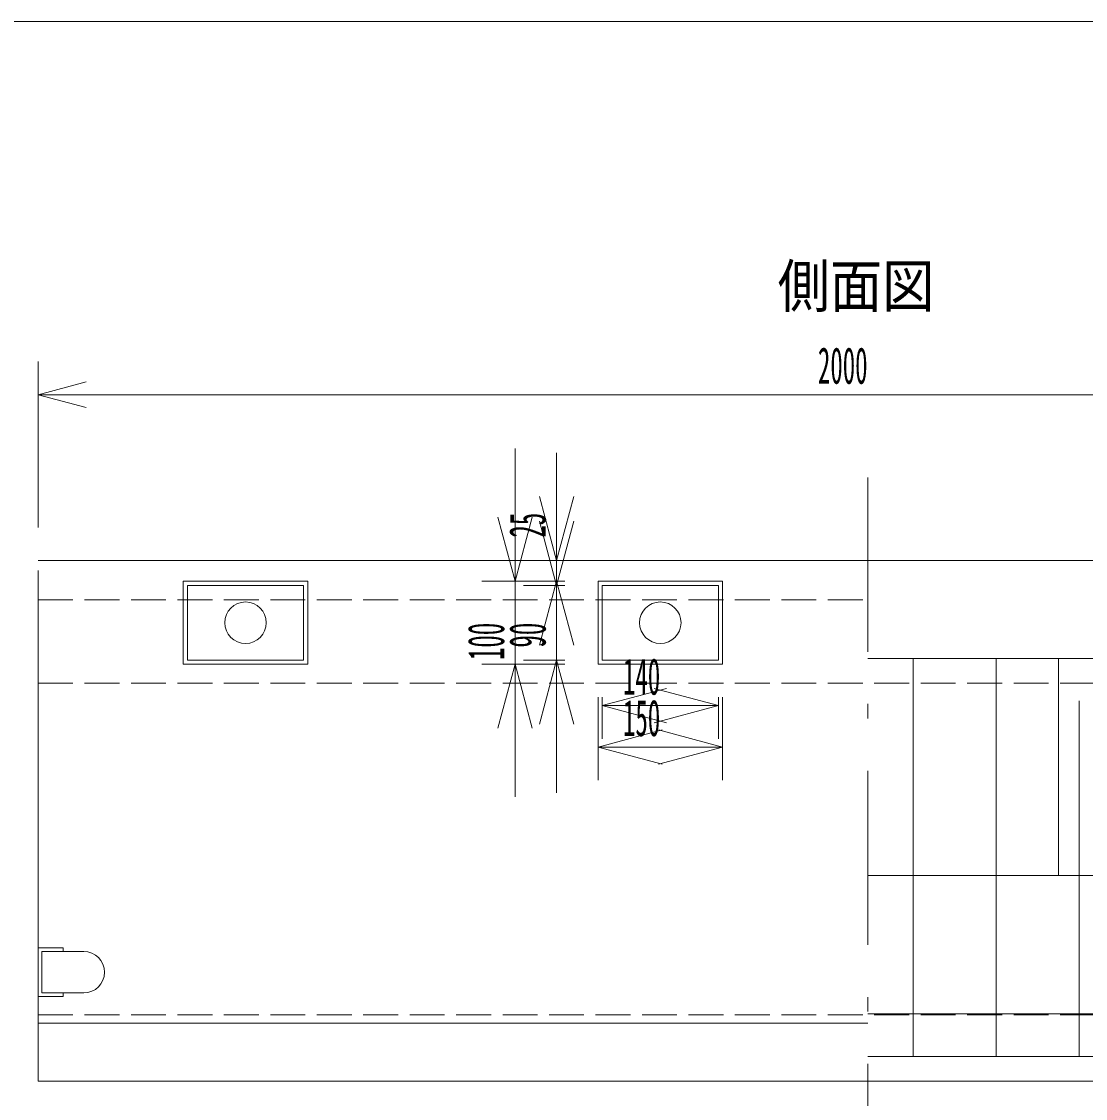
# Model space of a CAD drawing. Units: millimetres, scale not verified. Extents: x 74 to 5164, y 79 to 3719.
# Drawn here: x 2254 to 3536, y 2420 to 3719 of the extents above; entities that cross this region are included whole.
import ezdxf
from ezdxf.enums import TextEntityAlignment as Align

# ---------------------------------------------------------------- set-up
doc = ezdxf.new("R2010")
doc.units = ezdxf.units.MM
doc.header["$LTSCALE"] = 7
doc.linetypes.add('USER1', pattern=[8, 6, -2])
doc.linetypes.add('USER2', pattern=[50.5, 30, -9, 2.5, -9])
for name, color, linetype, lineweight in [('1', 7, 'Continuous', 18), ('17', 7, 'Continuous', 18), ('18', 7, 'Continuous', 18)]:
    doc.layers.add(name, color=color, linetype=linetype, lineweight=lineweight)
doc.styles.add('ＭＳ ゴシック', font='')
doc.styles.get('ＭＳ ゴシック').set_extended_font_data('MS Gothic')

msp = doc.modelspace()

# ---------------------------------------------------------------- linework, layer by layer
at = {"layer": '1'}
for p, q in [((5163.5, 3719), (73.5, 3719)), ((2273.5, 3309), (2273.5, 3109)), ((2273.5, 3269), (2331.456, 3284.529)), ((2273.5, 3269), (4273.5, 3269)), ((2273.5, 3269), (2331.456, 3253.471)), ((2848.5, 3204), (2848.5, 2784)), ((2898.5, 3199), (2898.5, 2789)), ((2898.5, 3171.564), (2898.5, 2884)), ((2898.5, 3069), (2877.794, 3146.274)), ((2898.5, 3069), (2919.206, 3146.274)), ((2848.5, 3044), (2827.794, 3121.274)), ((2848.5, 3044), (2869.206, 3121.274)), ((2898.5, 3039), (2877.794, 3116.274)), ((2898.5, 3039), (2919.206, 3116.274)), ((4273.5, 3069), (2273.5, 3069)), ((2858.5, 3069), (2908.5, 3069)), ((2273.5, 3057), (2273.5, 2441)), ((2448.5, 3044), (2598.5, 3044)), ((2448.5, 2944), (2448.5, 3044)), ((2598.5, 3044), (2598.5, 2944)), ((2808.5, 3044), (2908.5, 3044)), ((2858.5, 3044), (2908.5, 3044)), ((2898.5, 3044), (2877.794, 2966.726)), ((2898.5, 3044), (2919.206, 2966.726)), ((2948.5, 3044), (3098.5, 3044)), ((2948.5, 2944), (2948.5, 3044)), ((3098.5, 3044), (3098.5, 2944)), ((2453.5, 3039), (2593.5, 3039)), ((2453.5, 2949), (2453.5, 3039)), ((2593.5, 3039), (2593.5, 2949)), ((2858.5, 3039), (2908.5, 3039)), ((2953.5, 3039), (3093.5, 3039)), ((2953.5, 2949), (2953.5, 3039)), ((3093.5, 3039), (3093.5, 2949)), ((2453.5, 2949), (2593.5, 2949)), ((2858.5, 2949), (2908.5, 2949)), ((2898.5, 2949), (2877.794, 2871.726)), ((2898.5, 2949), (2919.206, 2871.726)), ((2953.5, 2949), (3093.5, 2949)), ((2598.5, 2944), (2448.5, 2944)), ((2808.5, 2944), (2908.5, 2944)), ((2848.5, 2944), (2827.794, 2866.726)), ((2848.5, 2944), (2869.206, 2866.726)), ((3098.5, 2944), (2948.5, 2944)), ((2953.5, 2894), (3030.774, 2914.706)), ((3093.5, 2894), (3016.226, 2914.706)), ((2948.5, 2804), (2948.5, 2904)), ((2953.5, 2854), (2953.5, 2904)), ((3093.5, 2854), (3093.5, 2904)), ((3098.5, 2804), (3098.5, 2904)), ((2953.5, 2894), (3093.5, 2894)), ((2953.5, 2894), (3030.774, 2873.294)), ((3093.5, 2894), (3016.226, 2873.294)), ((2948.5, 2844), (3025.774, 2864.706)), ((3098.5, 2844), (3021.226, 2864.706)), ((2948.5, 2844), (3098.5, 2844)), ((2948.5, 2844), (3025.774, 2823.294)), ((3098.5, 2844), (3021.226, 2823.294)), ((2303.5, 2602), (2273.5, 2602)), ((2303.5, 2602), (2303.5, 2597.5)), ((2303.5, 2597.5), (2278, 2597.5)), ((2278, 2597.5), (2278, 2547.5)), ((2303.5, 2597.5), (2308.5, 2597.5)), ((2303.5, 2597.5), (2328.5, 2597.5)), ((2278, 2547.5), (2303.5, 2547.5)), ((2303.5, 2547.5), (2303.5, 2543)), ((2308.5, 2547.5), (2303.5, 2547.5)), ((2328.5, 2547.5), (2303.5, 2547.5)), ((2303.5, 2543), (2273.5, 2543)), ((2273.5, 2511), (3273.5, 2511)), ((2273.5, 2441), (4273.5, 2441))]:
    msp.add_line(p, q, dxfattribs=at)
at = {"layer": '1', "linetype": 'USER2'}
msp.add_line((3273.5, 3169), (3273.5, 1641), dxfattribs=at)
at = {"layer": '1', "linetype": 'USER1'}
for p, q in [((2273.5, 3021.494), (3273.5, 3021.494)), ((2273.5, 2921), (4273.5, 2921)), ((2273.5, 2521), (4273.5, 2521))]:
    msp.add_line(p, q, dxfattribs=at)
at = {"layer": '1'}
for centre in [(2523.5, 2994), (3023.5, 2994)]:
    msp.add_circle(centre, 25, dxfattribs=at)
for start, end in [(0, 90), (270, 0)]:
    msp.add_arc((2328.5, 2572.5), 25, start, end, dxfattribs=at)
at = {"layer": '17'}
for p, q in [((3273.5, 2951), (4243.5, 2951)), ((4243.5, 2688.931), (3273.5, 2688.931)), ((4243.5, 2522.244), (3273.5, 2522.244)), ((4243.5, 2471), (3273.5, 2471))]:
    msp.add_line(p, q, dxfattribs=at)
at = {"layer": '18'}
for p, q in [((3328.5, 2951), (3328.5, 2471)), ((3428.5, 2471), (3428.5, 2951)), ((3503.5, 2951), (3503.5, 2688.931)), ((3528.5, 2899.849), (3528.5, 2471))]:
    msp.add_line(p, q, dxfattribs=at)

# ---------------------------------------------------------------- texts
at = {"layer": '1', "style": 'ＭＳ ゴシック'}
for s, height, width, p in [(' 側面図', 51.32, 0.9, (3133.5, 3359)), ('2000', 43.99, 0.5, (3213.5, 3269)), ('140', 43.99, 0.5, (2978.5, 2894)), ('150', 43.99, 0.5, (2978.5, 2844))]:
    msp.add_text(s, height=height, dxfattribs=dict(at, width=width)).set_placement(p, align=Align.BOTTOM_LEFT)
at = {"layer": '1', "style": 'ＭＳ ゴシック', "width": 0.5}
for s, p in [('25', (2898.5, 3096.564)), ('100', (2848.5, 2949)), ('90', (2898.5, 2964))]:
    msp.add_text(s, height=43.99, rotation=90, dxfattribs=at).set_placement(p, align=Align.BOTTOM_LEFT)

doc.saveas('drawing.dxf')
